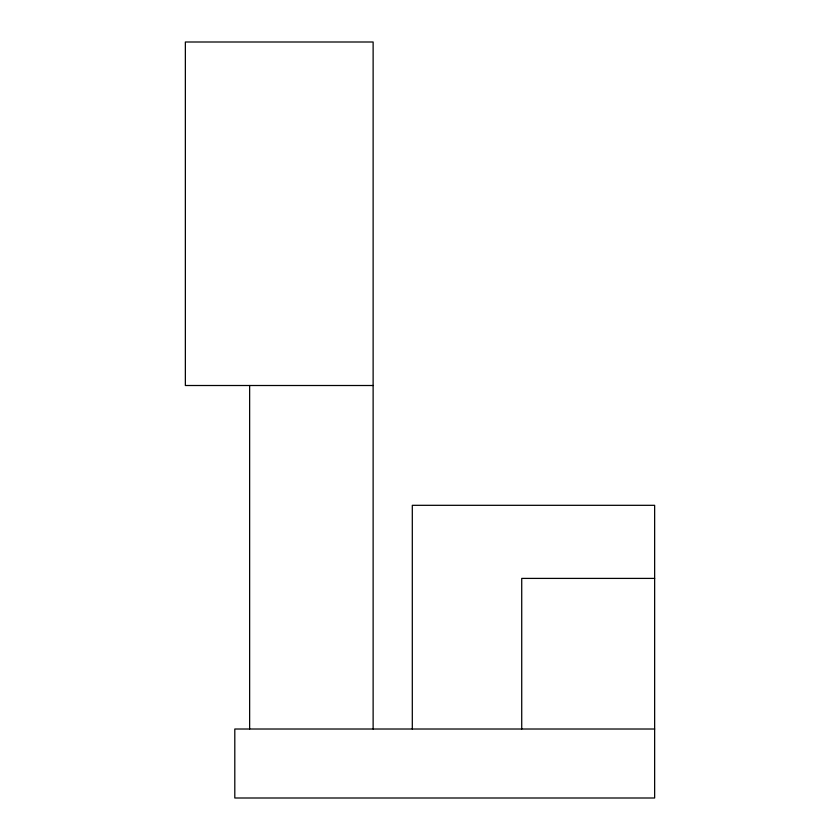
<?xml version="1.0" encoding="UTF-8"?>
<svg xmlns="http://www.w3.org/2000/svg" width="840" height="840" viewBox="0 0 840 840"><rect width="100%" height="100%" fill="white"/><g stroke="black" fill="none" stroke-linecap="round" stroke-linejoin="round"><path stroke-width="1.26" d="M373.128 385.507L185.357 385.507L185.357 42L373.128 42L373.128 729.015M654.644 578.403L521.724 578.403L521.724 729.015M654.644 729.015L234.801 729.015L234.801 798L654.644 798L654.644 505.312L412.304 505.312L412.304 729.015M249.638 385.507L249.638 729.015"/></g></svg>
